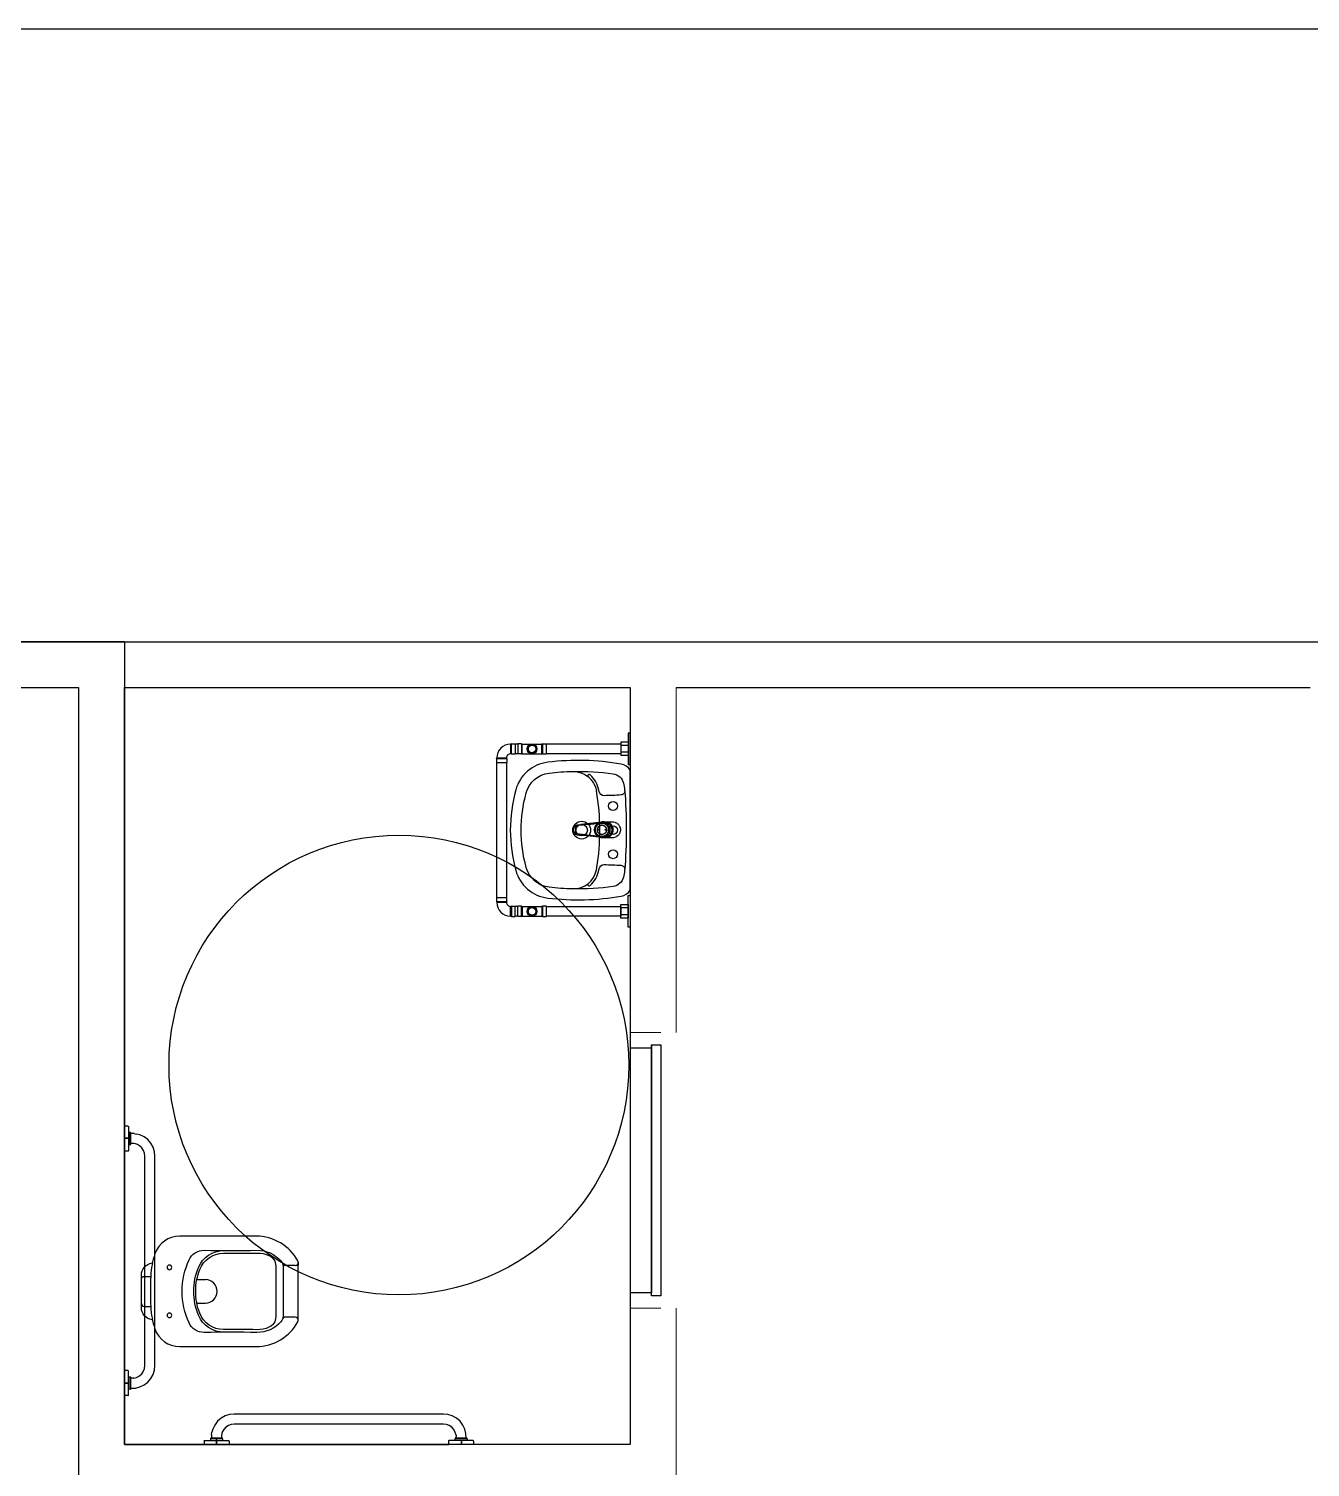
# Model space of a CAD drawing. Header units: inches. Extents: x -55 to 600, y -103 to 167.
# Drawn here: x 294.973 to 299.155, y 13.678 to 18.371 of the extents above; entities that cross this region are included whole.
import ezdxf

# ---------------------------------------------------------------- set-up
doc = ezdxf.new("R2010")
doc.units = ezdxf.units.IN
doc.header["$MEASUREMENT"] = 0
doc.linetypes.add('CONTINU', pattern=[0])
doc.layers.add('01', color=7, linetype='Continuous')

msp = doc.modelspace()

# ---------------------------------------------------------------- linework, layer by layer
for p, q in [((266.9784, 18.3714), (341.9784, 18.3714)), ((289.5756, 16.3714), (336.4784, 16.3714)), ((290.9263, 16.3714), (295.2856, 16.3714)), ((295.2856, 16.3714), (290.9263, 16.3714)), ((295.2856, 16.3714), (295.2856, 13.7514)), ((295.1356, 16.2214), (295.1356, 10.9814)), ((295.2856, 16.2214), (295.2856, 13.7514))]:
    msp.add_line(p, q)
at = {"color": 0}
for p, q in [((296.9356, 16.0729), (296.9296, 16.0729)), ((296.9296, 16.0729), (296.9296, 15.9699)), ((296.5484, 16.038), (296.5459, 16.0373)), ((296.5459, 16.0373), (296.5459, 16.0056)), ((296.5484, 16.0049), (296.5484, 16.038)), ((296.5484, 16.038), (296.5604, 16.038)), ((296.5604, 16.038), (296.5604, 16.0049)), ((296.5694, 16.0373), (296.5604, 16.0373)), ((296.5814, 16.038), (296.5694, 16.038)), ((296.5694, 16.038), (296.5694, 16.0049)), ((296.5814, 16.038), (296.5814, 16.0049)), ((296.5814, 16.038), (296.584, 16.0373)), ((296.584, 16.0055), (296.584, 16.0373)), ((296.584, 16.0373), (296.6479, 16.0373)), ((296.6504, 16.038), (296.6479, 16.0373)), ((296.6479, 16.0055), (296.6479, 16.0373)), ((296.6504, 16.038), (296.6624, 16.038)), ((296.6504, 16.038), (296.6504, 16.0049)), ((296.6624, 16.0049), (296.6624, 16.038)), ((296.9056, 16.0373), (296.6624, 16.0373)), ((296.9296, 16.0433), (296.9056, 16.0433)), ((296.9056, 16.0433), (296.9056, 15.9995)), ((296.9296, 16.0324), (296.9056, 16.0324)), ((296.9296, 16.0105), (296.9056, 16.0105)), ((296.4999, 15.9894), (296.5006, 15.992)), ((296.533, 15.9894), (296.4999, 15.9894)), ((296.4999, 15.9894), (296.4999, 15.9774)), ((296.4999, 15.9774), (296.533, 15.9774)), ((296.5006, 15.992), (296.5323, 15.992)), ((296.533, 15.9894), (296.5323, 15.992)), ((296.533, 15.9894), (296.533, 15.9774)), ((296.5484, 16.0049), (296.5459, 16.0056)), ((296.5484, 16.0049), (296.5604, 16.0049)), ((296.5694, 16.0055), (296.5604, 16.0055)), ((296.5814, 16.0049), (296.5694, 16.0049)), ((296.5814, 16.0049), (296.584, 16.0055)), ((296.584, 16.0055), (296.6479, 16.0055)), ((296.6504, 16.0049), (296.6479, 16.0055)), ((296.6504, 16.0049), (296.6624, 16.0049)), ((296.9056, 16.0055), (296.6624, 16.0055)), ((296.9296, 15.9995), (296.9056, 15.9995)), ((296.9356, 15.9699), (296.9296, 15.9699)), ((296.4999, 15.5234), (296.5006, 15.5209)), ((296.5006, 15.5209), (296.5323, 15.5209)), ((296.533, 15.5234), (296.5323, 15.5209)), ((296.5484, 15.508), (296.5459, 15.5073)), ((296.5459, 15.4755), (296.5459, 15.5073)), ((296.5484, 15.508), (296.5484, 15.4749)), ((296.5484, 15.508), (296.5604, 15.508)), ((296.5604, 15.4749), (296.5604, 15.508)), ((296.5694, 15.5073), (296.5604, 15.5073)), ((296.5694, 15.4749), (296.5694, 15.508)), ((296.5814, 15.508), (296.5694, 15.508)), ((296.5814, 15.508), (296.584, 15.5073)), ((296.5814, 15.4749), (296.5814, 15.508)), ((296.584, 15.5073), (296.6479, 15.5073)), ((296.584, 15.5073), (296.584, 15.4755)), ((296.6504, 15.508), (296.6479, 15.5073)), ((296.6479, 15.5073), (296.6479, 15.4755)), ((296.6504, 15.4749), (296.6504, 15.508)), ((296.9296, 15.5024), (296.9056, 15.5024)), ((296.5484, 15.4749), (296.5459, 15.4755)), ((296.5484, 15.4749), (296.5604, 15.4749)), ((296.5694, 15.4755), (296.5604, 15.4755)), ((296.5814, 15.4749), (296.5694, 15.4749)), ((296.5814, 15.4749), (296.584, 15.4755)), ((296.584, 15.4755), (296.6479, 15.4755)), ((296.6504, 15.4749), (296.6479, 15.4755)), ((296.9296, 15.4805), (296.9056, 15.4805))]:
    msp.add_line(p, q, dxfattribs=at)
at = {"ltscale": 3}
msp.add_line((296.9356, 15.9699), (296.9356, 16.0729), dxfattribs=at)
for points in [[(289.5756, 16.3714), (336.4784, 16.3714)], [(289.5756, 16.2214), (295.1356, 16.2214)], [(295.2856, 16.2214), (296.9356, 16.2214)], [(297.0856, 16.2214), (299.1552, 16.2214)]]:
    msp.add_lwpolyline(points)
for points in [[(296.5006, 15.9774), (296.5323, 15.9774), (296.5323, 15.5354), (296.5006, 15.5354)], [(296.6504, 15.4749), (296.6624, 15.4749), (296.6624, 15.508), (296.6504, 15.508)], [(296.6624, 15.5073), (296.9056, 15.5073), (296.9056, 15.4755), (296.6624, 15.4755)]]:
    msp.add_lwpolyline(points, close=True, dxfattribs=at)
for points in [[(296.9066, 15.972, 0.072907), (296.6673, 15.9779, 0.3044), (296.5626, 15.8875, 0.067106), (296.5449, 15.7564, 0.067106), (296.5626, 15.6253, 0.3044), (296.6673, 15.5349, 0.072907), (296.9066, 15.5409)], [(296.907, 15.5409, 0.219089), (296.9356, 15.5605), (296.9356, 15.7564), (296.9356, 15.9524, 0.219089), (296.907, 15.972)], [(296.749, 15.9481, -0.375471), (296.8259, 15.8839)], [(296.9182, 15.8846, -0.414698), (296.9068, 15.8713, -0.016843), (296.8511, 15.8689, -0.366077), (296.8346, 15.8826, 0.001782), (296.8337, 15.8873, 0.174065), (296.805, 15.9366, 1.00211), (296.7992, 15.9308)], [(296.827, 15.6347, 0.045632), (296.8367, 15.7564, 0.048033), (296.8259, 15.8845)], [(296.749, 15.5647, 0.368026), (296.8256, 15.627, 0.004431), (296.8277, 15.6387)], [(296.7992, 15.5821, 1.00211), (296.805, 15.5762, 0.174065), (296.8337, 15.6255, 0.001782), (296.8346, 15.6303, -0.366077), (296.8511, 15.6439, -0.016844), (296.9068, 15.6416, -0.414698), (296.9182, 15.6282)]]:
    msp.add_lwpolyline(points, format="xyb")
for points in [[(296.9232, 15.7564, -0.019965), (296.9179, 15.6244, -0.043001), (296.9144, 15.6034, -0.302465), (296.8802, 15.5727, -0.041693), (296.749, 15.5647, -0.024671), (296.6713, 15.5703, -0.304374), (296.5966, 15.6348, -0.067046), (296.5803, 15.7564, -0.067046), (296.5966, 15.8781, -0.304374), (296.6713, 15.9425, -0.02467), (296.749, 15.9481, -0.041693), (296.8802, 15.9401, -0.302465), (296.9144, 15.9095, -0.043001), (296.9179, 15.8885, -0.019965)], [(296.8944, 15.8351, -1), (296.8655, 15.8351, -1)], [(296.8066, 15.7564, -1), (296.7487, 15.7564, -1)], [(296.7963, 15.7564, -1), (296.759, 15.7564, -1)], [(296.8944, 15.7564, -1), (296.8655, 15.7564, -1)], [(296.8944, 15.6778, -1), (296.8655, 15.6778, -1)]]:
    msp.add_lwpolyline(points, format="xyb", close=True)
at = {"linetype": 'CONTINU'}
for points in [[(296.7514, 15.7512), (296.7512, 15.7521), (296.751, 15.753), (296.751, 15.7538), (296.7509, 15.7547), (296.7509, 15.7556), (296.7509, 15.7565), (296.7509, 15.7575), (296.7509, 15.7584), (296.7509, 15.7594), (296.7509, 15.7603), (296.751, 15.7612), (296.751, 15.762), (296.7512, 15.7629), (296.7514, 15.7638), (296.7516, 15.7646), (296.7518, 15.7652), (296.7519, 15.7655), (296.7522, 15.7662), (296.7523, 15.7663), (296.7527, 15.7671), (296.7532, 15.7678), (296.7535, 15.7682), (296.7537, 15.7685), (296.754, 15.7688), (296.7543, 15.7691), (296.7549, 15.7697), (296.7556, 15.7703), (296.756, 15.7706), (296.7562, 15.7708), (296.7564, 15.7709), (296.7569, 15.7712), (296.7576, 15.7716), (296.7583, 15.772), (296.7591, 15.7724)], [(296.7599, 15.7727), (296.7607, 15.7729), (296.7616, 15.7732), (296.7624, 15.7733), (296.7632, 15.7734), (296.765, 15.7736), (296.7668, 15.7737), (296.7686, 15.7739), (296.7704, 15.774), (296.7728, 15.7743), (296.7752, 15.7745)], [(296.7844, 15.7737), (296.7803, 15.7732), (296.7786, 15.773), (296.7766, 15.7728), (296.7747, 15.7726), (296.7727, 15.7724), (296.7708, 15.7722), (296.7688, 15.772), (296.7669, 15.7718), (296.7662, 15.7717), (296.7656, 15.7716), (296.7651, 15.7715), (296.7646, 15.7714)], [(296.8264, 15.7801), (296.825, 15.7799), (296.8237, 15.7798), (296.823, 15.7797), (296.8215, 15.7795), (296.82, 15.7793), (296.8156, 15.7788), (296.8111, 15.7783), (296.8066, 15.7778), (296.8044, 15.7776), (296.8021, 15.7773), (296.7999, 15.7771), (296.7977, 15.7768), (296.7932, 15.7763), (296.7894, 15.7759), (296.787, 15.7756), (296.7847, 15.7754), (296.7823, 15.7752), (296.78, 15.7749)], [(296.8035, 15.7759), (296.8072, 15.7764), (296.8103, 15.7767), (296.8172, 15.7775), (296.8206, 15.7779), (296.8213, 15.7779), (296.822, 15.778)], [(296.8305, 15.7786), (296.8261, 15.7781), (296.8256, 15.7781), (296.825, 15.7781), (296.8244, 15.778), (296.8238, 15.778), (296.8232, 15.778), (296.8226, 15.778)], [(296.8445, 15.7421), (296.8445, 15.7422), (296.8437, 15.7422), (296.8416, 15.7424), (296.8408, 15.7425), (296.8396, 15.7428), (296.8381, 15.7434), (296.8378, 15.7435), (296.836, 15.7445), (296.8355, 15.7448), (296.8344, 15.7456), (296.8333, 15.7467), (296.833, 15.747), (296.8318, 15.7485), (296.8315, 15.749), (296.8308, 15.7501), (296.8301, 15.7516), (296.83, 15.7519), (296.8294, 15.7537), (296.8293, 15.7545), (296.8291, 15.7556), (296.829, 15.7575), (296.8291, 15.7596), (296.8293, 15.7605), (296.8296, 15.7617), (296.8301, 15.7633), (296.8302, 15.7636), (296.8311, 15.7654), (296.8315, 15.766), (296.8323, 15.7671), (296.8333, 15.7683), (296.8336, 15.7686), (296.835, 15.7698), (296.8355, 15.7702), (296.8366, 15.7709), (296.8381, 15.7716), (296.8383, 15.7717), (296.8401, 15.7723), (296.8408, 15.7724), (296.8418, 15.7726), (296.8437, 15.7727)], [(296.8437, 15.7727), (296.8445, 15.7727), (296.8445, 15.7728)], [(296.8437, 15.7727), (296.8457, 15.7726), (296.8465, 15.7724), (296.8477, 15.7722), (296.8493, 15.7716), (296.8496, 15.7715), (296.8513, 15.7705), (296.8518, 15.7702), (296.8529, 15.7693), (296.854, 15.7683), (296.8543, 15.768), (296.8555, 15.7665), (296.8559, 15.766), (296.8565, 15.7648), (296.8572, 15.7633), (296.8573, 15.7631), (296.8579, 15.7612), (296.8581, 15.7605), (296.8582, 15.7594), (296.8583, 15.7575), (296.8582, 15.7553), (296.8581, 15.7545), (296.8578, 15.7533), (296.8572, 15.7516), (296.8571, 15.7513), (296.8562, 15.7495), (296.8559, 15.749), (296.8551, 15.7479), (296.854, 15.7467), (296.8538, 15.7464), (296.8523, 15.7451), (296.8518, 15.7448), (296.8507, 15.7441), (296.8493, 15.7434), (296.849, 15.7433), (296.8473, 15.7427), (296.8465, 15.7425), (296.8455, 15.7423), (296.8437, 15.7422)], [(296.8511, 15.7834), (296.8449, 15.7834)], [(296.8471, 15.7833), (296.876, 15.7833), (296.8814, 15.7832), (296.8819, 15.7832), (296.8867, 15.782), (296.8871, 15.7819), (296.8913, 15.7799), (296.8915, 15.7798), (296.8948, 15.7775), (296.8958, 15.7766), (296.8976, 15.7748), (296.8993, 15.7727), (296.8997, 15.772), (296.9014, 15.7692), (296.9019, 15.768), (296.9026, 15.7663), (296.9035, 15.7634), (296.9036, 15.7629), (296.904, 15.7604), (296.9042, 15.7575), (296.904, 15.7545), (296.9036, 15.752), (296.9035, 15.7516), (296.9026, 15.7486), (296.9019, 15.7469), (296.9014, 15.7458), (296.8997, 15.7429), (296.8993, 15.7423), (296.8976, 15.7402), (296.8958, 15.7384), (296.8948, 15.7375), (296.8915, 15.7352), (296.8913, 15.7351), (296.8871, 15.7331), (296.8867, 15.733), (296.8819, 15.7318), (296.8814, 15.7317), (296.876, 15.7316), (296.8471, 15.7316)], [(296.8536, 15.7833), (296.8534, 15.7833), (296.8539, 15.7833), (296.8555, 15.7834), (296.857, 15.7834), (296.8584, 15.7833), (296.859, 15.7832), (296.8601, 15.783), (296.8616, 15.7827), (296.8628, 15.7824), (296.8631, 15.7823), (296.8638, 15.782), (296.8644, 15.7818), (296.8658, 15.7812), (296.8668, 15.7806), (296.867, 15.7806), (296.8681, 15.7799), (296.8683, 15.7798), (296.8691, 15.7792), (296.8705, 15.7781), (296.8712, 15.7775), (296.8722, 15.7766), (296.873, 15.7757), (296.8737, 15.775), (296.8746, 15.7739), (296.8755, 15.7727), (296.8759, 15.7719), (296.8764, 15.7712), (296.8771, 15.7699), (296.8779, 15.768), (296.878, 15.7679), (296.8783, 15.7669), (296.8787, 15.7658), (296.8793, 15.7638), (296.8795, 15.7629), (296.8796, 15.7623), (296.8797, 15.7617), (296.8799, 15.7596), (296.88, 15.7575), (296.8799, 15.7554), (296.8797, 15.7533), (296.8796, 15.7526), (296.8795, 15.752), (296.8793, 15.7512), (296.8787, 15.7491), (296.8783, 15.748), (296.878, 15.7471), (296.8779, 15.7469), (296.8771, 15.745), (296.8764, 15.7438), (296.8759, 15.743), (296.8755, 15.7423), (296.8746, 15.7411), (296.8737, 15.74), (296.873, 15.7392), (296.8722, 15.7384), (296.8712, 15.7374), (296.8705, 15.7368), (296.8691, 15.7358), (296.8683, 15.7352), (296.8681, 15.7351), (296.867, 15.7344), (296.8668, 15.7343), (296.8658, 15.7338), (296.8644, 15.7332), (296.8638, 15.733), (296.8631, 15.7327), (296.8628, 15.7326), (296.8616, 15.7323), (296.8601, 15.7319), (296.859, 15.7317), (296.8584, 15.7317), (296.857, 15.7316), (296.8555, 15.7316), (296.8539, 15.7316), (296.8536, 15.7317), (296.8536, 15.7317)], [(296.8682, 15.7385), (296.8683, 15.7386), (296.8686, 15.7388), (296.8709, 15.7409), (296.8709, 15.741), (296.8728, 15.7431), (296.8732, 15.7438), (296.8737, 15.7445), (296.8743, 15.7454), (296.8751, 15.7469), (296.8755, 15.7478), (296.8758, 15.7485), (296.8764, 15.7501), (296.8764, 15.7503), (296.877, 15.7525), (296.8771, 15.7529), (296.8772, 15.7538), (296.8774, 15.755), (296.8775, 15.7575), (296.8774, 15.76), (296.8772, 15.7611), (296.8771, 15.762), (296.877, 15.7624), (296.8764, 15.7647), (296.8764, 15.7648), (296.8758, 15.7664), (296.8755, 15.7672), (296.8751, 15.7681), (296.8743, 15.7695), (296.8737, 15.7704), (296.8732, 15.7712), (296.8728, 15.7718), (296.8709, 15.774), (296.8709, 15.7741), (296.8686, 15.7761), (296.8683, 15.7764), (296.8682, 15.7764)], [(296.751, 15.7537), (296.751, 15.7541), (296.7509, 15.7546), (296.7509, 15.7552), (296.7509, 15.756), (296.7509, 15.7566), (296.7509, 15.7575), (296.7509, 15.759), (296.7509, 15.7597), (296.7509, 15.7603), (296.751, 15.7608), (296.751, 15.7612)], [(296.7511, 15.762), (296.7511, 15.7623), (296.7511, 15.7626), (296.7512, 15.7629), (296.7514, 15.7638)], [(296.7511, 15.753), (296.7511, 15.7527), (296.7511, 15.7524), (296.7512, 15.7521), (296.7514, 15.7512), (296.7516, 15.7503), (296.7518, 15.7498), (296.7519, 15.7495), (296.7522, 15.7488), (296.7523, 15.7487), (296.7527, 15.7479), (296.7532, 15.7472), (296.7535, 15.7468), (296.7537, 15.7465), (296.754, 15.7461), (296.7543, 15.7458), (296.7549, 15.7452), (296.7556, 15.7446), (296.756, 15.7444), (296.7562, 15.7442), (296.7564, 15.744), (296.7569, 15.7437), (296.7576, 15.7433), (296.7583, 15.7429), (296.7591, 15.7426)], [(296.757, 15.7638), (296.7568, 15.7633), (296.7568, 15.763), (296.7567, 15.7628), (296.7566, 15.7623), (296.7565, 15.7618), (296.7565, 15.7612), (296.7565, 15.7609), (296.7564, 15.7605), (296.7564, 15.7601), (296.7564, 15.7597), (296.7564, 15.7594), (296.7565, 15.7582), (296.7565, 15.7575), (296.7565, 15.7571), (296.7564, 15.7562), (296.7564, 15.7556), (296.7564, 15.7552), (296.7564, 15.7549), (296.7564, 15.7545), (296.7565, 15.754), (296.7565, 15.7537), (296.7565, 15.7532), (296.7566, 15.7527), (296.7567, 15.7522), (296.7568, 15.7519), (296.7568, 15.7517), (296.757, 15.7511)], [(296.7576, 15.7653), (296.7579, 15.7659), (296.7581, 15.7664), (296.7584, 15.7668), (296.7587, 15.7672), (296.759, 15.7676), (296.7592, 15.7678), (296.7593, 15.768), (296.7597, 15.7683), (296.7598, 15.7685), (296.76, 15.7687), (296.7605, 15.7691), (296.7609, 15.7695), (296.7614, 15.7698), (296.7618, 15.7701), (296.7619, 15.7702), (296.7623, 15.7704), (296.7627, 15.7706), (296.7631, 15.7708), (296.7636, 15.771)], [(296.7636, 15.7439), (296.7631, 15.7441), (296.7627, 15.7443), (296.7623, 15.7446), (296.7619, 15.7448), (296.7618, 15.7448), (296.7614, 15.7451), (296.7609, 15.7455), (296.7605, 15.7458), (296.76, 15.7462), (296.7598, 15.7465), (296.7597, 15.7466), (296.7593, 15.747), (296.7592, 15.7472), (296.759, 15.7474), (296.7587, 15.7478), (296.7584, 15.7482), (296.7581, 15.7486), (296.7579, 15.7491), (296.7576, 15.7496)], [(296.7599, 15.7423), (296.7607, 15.742), (296.7616, 15.7418), (296.7624, 15.7417), (296.7632, 15.7416), (296.765, 15.7414), (296.7668, 15.7412), (296.7686, 15.7411), (296.7704, 15.7409), (296.7728, 15.7407)], [(296.7863, 15.741), (296.7825, 15.7415), (296.7803, 15.7417), (296.7786, 15.7419), (296.7766, 15.7422), (296.7747, 15.7424), (296.7727, 15.7426), (296.7708, 15.7428), (296.7688, 15.743), (296.7669, 15.7432), (296.7662, 15.7432), (296.7656, 15.7433), (296.7651, 15.7435), (296.7646, 15.7436)], [(296.8264, 15.7349), (296.825, 15.735), (296.8237, 15.7352), (296.823, 15.7353), (296.8215, 15.7355), (296.82, 15.7356), (296.8156, 15.7361), (296.8111, 15.7366), (296.8066, 15.7371), (296.8044, 15.7374), (296.8021, 15.7376), (296.7999, 15.7379), (296.7977, 15.7382), (296.7932, 15.7387), (296.7894, 15.7391), (296.787, 15.7393), (296.7847, 15.7396), (296.7823, 15.7398), (296.78, 15.74)], [(296.822, 15.737), (296.8213, 15.737), (296.8206, 15.737), (296.8172, 15.7374), (296.8137, 15.7378), (296.8072, 15.7386), (296.8035, 15.739)], [(296.8226, 15.737), (296.8235, 15.737), (296.8243, 15.7369), (296.8244, 15.7369), (296.825, 15.7369), (296.8256, 15.7369), (296.8261, 15.7369), (296.8305, 15.7363)], [(296.8246, 15.7424), (296.8246, 15.7424)], [(296.8272, 15.7393), (296.8271, 15.7391)], [(296.832, 15.7591), (296.8322, 15.7591), (296.8324, 15.759), (296.8326, 15.759), (296.8327, 15.7589), (296.8329, 15.7588), (296.8331, 15.7586), (296.8332, 15.7584), (296.8333, 15.7582), (296.8334, 15.7581), (296.8334, 15.758), (296.8335, 15.7577), (296.8335, 15.7575), (296.8335, 15.7572), (296.8334, 15.757), (296.8334, 15.7569), (296.8333, 15.7567), (296.8332, 15.7565), (296.8331, 15.7564), (296.8329, 15.7562), (296.8327, 15.7561), (296.8326, 15.756), (296.8324, 15.756), (296.8322, 15.7559), (296.832, 15.7559), (296.8317, 15.7559), (296.8315, 15.756), (296.8314, 15.756), (296.8313, 15.7561), (296.8311, 15.7562), (296.8309, 15.7564), (296.8307, 15.7565), (296.8306, 15.7567), (296.8305, 15.7569), (296.8305, 15.757), (296.8305, 15.7572), (296.8304, 15.7575), (296.8305, 15.7577), (296.8305, 15.758), (296.8305, 15.7581), (296.8306, 15.7582), (296.8307, 15.7584), (296.8309, 15.7586), (296.8311, 15.7588), (296.8313, 15.7589)], [(296.8314, 15.759), (296.8315, 15.759), (296.8317, 15.7591)], [(296.8511, 15.7315), (296.8449, 15.7315)], [(296.8539, 15.7581), (296.854, 15.7582), (296.8541, 15.7584), (296.8543, 15.7586), (296.8545, 15.7588), (296.8547, 15.7589), (296.8548, 15.759), (296.8549, 15.759), (296.8551, 15.7591), (296.8554, 15.7591), (296.8556, 15.7591), (296.8558, 15.759), (296.856, 15.759), (296.8561, 15.7589), (296.8563, 15.7588), (296.8564, 15.7586), (296.8566, 15.7584), (296.8567, 15.7582), (296.8568, 15.7581), (296.8568, 15.758), (296.8569, 15.7577), (296.8569, 15.7575), (296.8569, 15.7572), (296.8568, 15.757), (296.8568, 15.7569), (296.8567, 15.7567), (296.8566, 15.7565), (296.8564, 15.7564), (296.8563, 15.7562), (296.8561, 15.7561), (296.856, 15.756), (296.8558, 15.756), (296.8556, 15.7559), (296.8554, 15.7559), (296.8551, 15.7559), (296.8549, 15.756), (296.8548, 15.756), (296.8547, 15.7561), (296.8545, 15.7562), (296.8543, 15.7564), (296.8541, 15.7565), (296.854, 15.7567), (296.8539, 15.7569), (296.8539, 15.757), (296.8538, 15.7572), (296.8538, 15.7575), (296.8538, 15.7577), (296.8539, 15.758)], [(295.2856, 14.7904), (295.2856, 14.7091)], [(295.2967, 14.7904), (295.2856, 14.7904)], [(295.2967, 14.7904), (295.2978, 14.7901)], [(295.2978, 14.7901), (295.2985, 14.7894)], [(295.2985, 14.7894), (295.2988, 14.7883)], [(295.2988, 14.7883), (295.2988, 14.7513)], [(295.2988, 14.7513), (295.2856, 14.7513)], [(295.2988, 14.7498), (295.2856, 14.7498)], [(295.2886, 14.7513), (295.2886, 14.7498)], [(295.3046, 14.7698), (295.2988, 14.7698)], [(295.2988, 14.7498), (295.2988, 14.7112)], [(295.3046, 14.73), (295.3046, 14.7698)], [(295.3057, 14.7695), (295.3046, 14.7698)], [(295.3064, 14.7688), (295.3057, 14.7695)], [(295.3067, 14.7678), (295.3064, 14.7688)], [(295.3067, 14.732), (295.3067, 14.7678)], [(295.3175, 14.766), (295.3067, 14.7664)], [(295.3357, 14.7625), (295.326, 14.7648)], [(295.3495, 14.756), (295.3357, 14.7625)], [(295.3619, 14.7465), (295.3495, 14.756)], [(295.372, 14.7347), (295.3619, 14.7465)], [(295.2967, 14.7091), (295.2856, 14.7091)], [(295.2978, 14.7094), (295.2967, 14.7091)], [(295.2985, 14.7102), (295.2978, 14.7094)], [(295.2988, 14.7112), (295.2985, 14.7102)], [(295.3046, 14.73), (295.2988, 14.73)], [(295.3046, 14.73), (295.3057, 14.7303)], [(295.3057, 14.7303), (295.3064, 14.731)], [(295.3064, 14.731), (295.3067, 14.732)], [(295.3159, 14.7335), (295.3067, 14.7334)], [(295.3422, 14.7195), (295.3344, 14.7265)], [(295.3478, 14.711), (295.3422, 14.7195)], [(295.3511, 14.702), (295.3478, 14.711)], [(295.3521, 14.6928), (295.3511, 14.702)], [(295.3521, 14.0091), (295.3521, 14.6928)], [(295.3793, 14.7214), (295.372, 14.7347)], [(295.3837, 14.7072), (295.3793, 14.7214)], [(295.3851, 14.6928), (295.3837, 14.7072)], [(295.3851, 14.0091), (295.3851, 14.6928)], [(295.2856, 13.9115), (295.2856, 13.9927)], [(295.2967, 13.9927), (295.2856, 13.9927)], [(295.2978, 13.9925), (295.2967, 13.9927)], [(295.2985, 13.9917), (295.2978, 13.9925)], [(295.2988, 13.9907), (295.2985, 13.9917)], [(295.2988, 13.9521), (295.2988, 13.9907)], [(295.3422, 13.9824), (295.3478, 13.9909)], [(295.3478, 13.9909), (295.3511, 13.9999)], [(295.3511, 13.9999), (295.3521, 14.0091)], [(295.3793, 13.9805), (295.3837, 13.9947)], [(295.3837, 13.9947), (295.3851, 14.0091)], [(295.2988, 13.9521), (295.2856, 13.9521)], [(295.2988, 13.9506), (295.2856, 13.9506)], [(295.2886, 13.9506), (295.2886, 13.9521)], [(295.3046, 13.9719), (295.2988, 13.9719)], [(295.2988, 13.9135), (295.2988, 13.9506)], [(295.3046, 13.9321), (295.3046, 13.9719)], [(295.3057, 13.9716), (295.3046, 13.9719)], [(295.3064, 13.9709), (295.3057, 13.9716)], [(295.3067, 13.9699), (295.3064, 13.9709)], [(295.3067, 13.9341), (295.3067, 13.9699)], [(295.3159, 13.9684), (295.3067, 13.9685)], [(295.3159, 13.9684), (295.3253, 13.9707)], [(295.3253, 13.9707), (295.3344, 13.9754)], [(295.3344, 13.9754), (295.3422, 13.9824)], [(295.3357, 13.9394), (295.3495, 13.9459)], [(295.3495, 13.9459), (295.3619, 13.9554)], [(295.3619, 13.9554), (295.372, 13.9671)], [(295.372, 13.9671), (295.3793, 13.9805)], [(295.2967, 13.9115), (295.2856, 13.9115)], [(295.2967, 13.9115), (295.2978, 13.9118)], [(295.2978, 13.9118), (295.2985, 13.9125)], [(295.2985, 13.9125), (295.2988, 13.9135)], [(295.3046, 13.9321), (295.2988, 13.9321)], [(295.3046, 13.9321), (295.3057, 13.9324)], [(295.3057, 13.9324), (295.3064, 13.9331)], [(295.3064, 13.9331), (295.3067, 13.9341)], [(295.3067, 13.9355), (295.3212, 13.936)], [(295.3212, 13.936), (295.3357, 13.9394)], [(295.6289, 13.8495), (295.6147, 13.8452)], [(295.6433, 13.851), (295.6289, 13.8495)], [(296.327, 13.851), (295.6433, 13.851)], [(296.3414, 13.8495), (296.327, 13.851)], [(296.3556, 13.8452), (296.3414, 13.8495)], [(295.5736, 13.8015), (295.5713, 13.7919)], [(295.5801, 13.8153), (295.5736, 13.8015)], [(295.5896, 13.8277), (295.5801, 13.8153)], [(295.6013, 13.8378), (295.5896, 13.8277)], [(295.6147, 13.8452), (295.6013, 13.8378)], [(295.6166, 13.808), (295.6096, 13.8002)], [(295.6251, 13.8136), (295.6166, 13.808)], [(295.6341, 13.8169), (295.6251, 13.8136)], [(295.6433, 13.818), (295.6341, 13.8169)], [(296.327, 13.818), (295.6433, 13.818)], [(296.3362, 13.8169), (296.327, 13.818)], [(296.3452, 13.8136), (296.3362, 13.8169)], [(296.3537, 13.808), (296.3452, 13.8136)], [(296.3607, 13.8002), (296.3537, 13.808)], [(296.3689, 13.8378), (296.3556, 13.8452)], [(296.3654, 13.7912), (296.3607, 13.8002)], [(296.3807, 13.8277), (296.3689, 13.8378)], [(296.3902, 13.8153), (296.3807, 13.8277)], [(296.3967, 13.8015), (296.3902, 13.8153)], [(296.4001, 13.7871), (296.3967, 13.8015)], [(295.5457, 13.7626), (295.546, 13.7636)], [(295.5457, 13.7626), (295.5457, 13.7514)], [(295.546, 13.7636), (295.5467, 13.7644)], [(295.5467, 13.7644), (295.5478, 13.7646)], [(295.5478, 13.7646), (295.5848, 13.7646)], [(295.5666, 13.7715), (295.5663, 13.7705)], [(295.6061, 13.7705), (295.5663, 13.7705)], [(295.5663, 13.7705), (295.5663, 13.7646)], [(295.5673, 13.7722), (295.5666, 13.7715)], [(295.5683, 13.7725), (295.5673, 13.7722)], [(295.6041, 13.7725), (295.5683, 13.7725)], [(295.57, 13.7833), (295.5697, 13.7725)], [(295.5848, 13.7705), (295.5848, 13.7514)], [(295.5848, 13.7545), (295.5863, 13.7545)], [(295.5863, 13.7705), (295.5863, 13.7514)], [(295.5863, 13.7646), (295.6249, 13.7646)], [(295.6026, 13.7817), (295.6027, 13.7725)], [(295.6051, 13.7722), (295.6041, 13.7725)], [(295.6058, 13.7715), (295.6051, 13.7722)], [(295.6061, 13.7705), (295.6058, 13.7715)], [(295.6061, 13.7705), (295.6061, 13.7646)], [(295.6249, 13.7646), (295.6259, 13.7644)], [(295.6259, 13.7644), (295.6267, 13.7636)], [(295.6267, 13.7636), (295.627, 13.7626)], [(295.627, 13.7626), (295.627, 13.7514)], [(296.3436, 13.7636), (296.3433, 13.7626)], [(296.3433, 13.7626), (296.3433, 13.7514)], [(296.3444, 13.7644), (296.3436, 13.7636)], [(296.3454, 13.7646), (296.3444, 13.7644)], [(296.384, 13.7646), (296.3454, 13.7646)], [(296.3645, 13.7715), (296.3642, 13.7705)], [(296.404, 13.7705), (296.3642, 13.7705)], [(296.3642, 13.7705), (296.3642, 13.7646)], [(296.3652, 13.7722), (296.3645, 13.7715)], [(296.3662, 13.7725), (296.3652, 13.7722)], [(296.3677, 13.7817), (296.3654, 13.7912)], [(296.402, 13.7725), (296.3662, 13.7725)], [(296.3677, 13.7817), (296.3676, 13.7725)], [(296.384, 13.7646), (296.384, 13.7514)], [(296.3855, 13.7545), (296.384, 13.7545)], [(296.4225, 13.7646), (296.3855, 13.7646)], [(296.3855, 13.7646), (296.3855, 13.7514)], [(296.4006, 13.7725), (296.4001, 13.7871)], [(296.403, 13.7722), (296.402, 13.7725)], [(296.4037, 13.7715), (296.403, 13.7722)], [(296.404, 13.7705), (296.4037, 13.7715)], [(296.404, 13.7705), (296.404, 13.7646)], [(296.4236, 13.7644), (296.4225, 13.7646)], [(296.4243, 13.7636), (296.4236, 13.7644)], [(296.4246, 13.7626), (296.4243, 13.7636)], [(296.4246, 13.7626), (296.4246, 13.7514)], [(295.2856, 13.7514), (296.3433, 13.7514)], [(296.4246, 13.7514), (296.3433, 13.7514)]]:
    msp.add_lwpolyline(points, dxfattribs=at)
at = {"color": 0}
for points in [[(296.9356, 15.4399), (296.9296, 15.4399), (296.9296, 15.5429), (296.9356, 15.5429)], [(296.9056, 15.5133), (296.9296, 15.5133), (296.9296, 15.4695), (296.9056, 15.4695)]]:
    msp.add_lwpolyline(points, close=True, dxfattribs=at)
msp.add_lwpolyline([(296.533, 15.5234), (296.533, 15.5354), (296.4999, 15.5354), (296.4999, 15.5234), (296.533, 15.5234)], dxfattribs=at)
at = {"linetype": 'Continuous'}
for points in [[(295.3175, 14.766), (295.326, 14.7648)], [(295.3217, 14.7326), (295.3159, 14.7335)], [(295.3279, 14.7302), (295.3217, 14.7326)], [(295.3344, 14.7265), (295.3279, 14.7302)], [(295.6096, 13.8002), (295.6059, 13.7938)], [(295.57, 13.7833), (295.5713, 13.7919)], [(295.6035, 13.7876), (295.6026, 13.7817)], [(295.6059, 13.7938), (295.6035, 13.7876)]]:
    msp.add_lwpolyline(points, dxfattribs=at)
at = {"color": 0}
for centre, radius in [((296.6159, 16.0214), 0.0159), ((296.6159, 16.0214), 0.0122), ((296.6159, 15.4914), 0.0159), ((296.6159, 15.4914), 0.0122)]:
    msp.add_circle(centre, radius, dxfattribs=at)
for centre, radius, start, end in [((296.5459, 15.992), 0.0453, 89.998, 180.002), ((296.5459, 15.992), 0.0136, 89.5263, 180), ((296.5459, 15.5209), 0.0453, 179.998, 270.002), ((296.5459, 15.5209), 0.0136, 180, 270.4737)]:
    msp.add_arc(centre, radius, start, end, dxfattribs=at)
at = {"linetype": 'CONTINU'}
for points, degree in [([(296.7591, 15.7724), (296.7594, 15.7725), (296.7596, 15.7726), (296.7599, 15.7727)], 3), ([(296.78, 15.7749), (296.7784, 15.7748), (296.7768, 15.7746), (296.7752, 15.7745)], 3), ([(296.8035, 15.7759), (296.7971, 15.7752), (296.7908, 15.7744), (296.7844, 15.7737)], 3), ([(296.8226, 15.778), (296.8224, 15.778), (296.8222, 15.778), (296.822, 15.778)], 3), ([(296.8225, 15.7575), (296.8225, 15.7648), (296.8254, 15.7715), (296.8303, 15.7767), (296.8368, 15.7796), (296.8438, 15.7796)], 5), ([(296.8227, 15.7693), (296.8253, 15.7746), (296.8293, 15.7789), (296.8341, 15.7819), (296.8395, 15.7834), (296.8449, 15.7834)], 5), ([(296.8246, 15.7726), (296.8246, 15.7726), (296.8246, 15.7726), (296.8246, 15.7726)], 3), ([(296.8346, 15.7811), (296.8319, 15.7808), (296.8291, 15.7804), (296.8264, 15.7801)], 3), ([(296.832, 15.7667), (296.8337, 15.7691), (296.8359, 15.771), (296.8384, 15.7722), (296.8411, 15.7728), (296.8437, 15.7728)], 5), ([(296.8441, 15.7728), (296.8437, 15.7728), (296.8433, 15.7728), (296.8429, 15.7728), (296.8425, 15.7727), (296.8421, 15.7726)], 5), ([(296.8437, 15.7728), (296.8486, 15.7728), (296.8531, 15.7708), (296.8565, 15.7672), (296.8585, 15.7625), (296.8585, 15.7575)], 5), ([(296.8438, 15.7796), (296.8508, 15.7796), (296.8573, 15.7767), (296.8623, 15.7715), (296.8651, 15.7648), (296.8651, 15.7575)], 5), ([(296.8449, 15.7834), (296.8531, 15.7834), (296.8607, 15.7799), (296.8665, 15.7739), (296.8699, 15.766), (296.8699, 15.7575)], 5), ([(296.8511, 15.7834), (296.8593, 15.7834), (296.8669, 15.7799), (296.8727, 15.7739), (296.8761, 15.766), (296.8761, 15.7575)], 5), ([(296.8772, 15.7575), (296.8772, 15.7614), (296.8764, 15.7652), (296.8749, 15.7687), (296.8728, 15.7718), (296.8702, 15.7743)], 5), ([(296.8707, 15.7736), (296.8759, 15.7682), (296.8786, 15.7609), (296.8784, 15.7531), (296.8754, 15.7463), (296.8707, 15.7413)], 5), ([(296.8714, 15.7726), (296.8758, 15.7674), (296.8781, 15.7608), (296.878, 15.754), (296.8757, 15.7475), (296.8714, 15.7424)], 5), ([(296.7511, 15.762), (296.751, 15.7617), (296.751, 15.7615), (296.751, 15.7612)], 3), ([(296.7511, 15.753), (296.751, 15.7532), (296.751, 15.7535), (296.751, 15.7537)], 3), ([(296.7512, 15.7629), (296.7512, 15.7629), (296.7511, 15.7629), (296.7512, 15.7629)], 3), ([(296.7512, 15.7521), (296.7511, 15.7521), (296.7512, 15.7521), (296.7512, 15.7521)], 3), ([(296.7576, 15.7653), (296.7574, 15.7649), (296.7572, 15.7643), (296.757, 15.7638)], 3), ([(296.757, 15.7511), (296.7572, 15.7506), (296.7574, 15.7501), (296.7576, 15.7496)], 3), ([(296.7591, 15.7426), (296.7594, 15.7425), (296.7596, 15.7424), (296.7599, 15.7423)], 3), ([(296.7646, 15.7714), (296.7642, 15.7713), (296.7639, 15.7711), (296.7636, 15.771)], 3), ([(296.7636, 15.7439), (296.7639, 15.7438), (296.7642, 15.7437), (296.7646, 15.7436)], 3), ([(296.78, 15.74), (296.7776, 15.7402), (296.7752, 15.7405), (296.7728, 15.7407)], 3), ([(296.7863, 15.741), (296.7921, 15.7404), (296.7978, 15.7397), (296.8035, 15.739)], 3), ([(296.8199, 15.7575), (296.8199, 15.76), (296.8202, 15.7624), (296.8208, 15.7647), (296.8216, 15.7669), (296.8226, 15.769)], 5), ([(296.8226, 15.7459), (296.8215, 15.7481), (296.8207, 15.7504), (296.8202, 15.7528), (296.8199, 15.7551), (296.8199, 15.7575)], 5), ([(296.822, 15.737), (296.8222, 15.737), (296.8224, 15.737), (296.8226, 15.737)], 3), ([(296.8227, 15.7693), (296.8226, 15.7693), (296.8225, 15.7692), (296.8225, 15.7692), (296.8225, 15.7691), (296.8226, 15.769)], 5), ([(296.8438, 15.7353), (296.8368, 15.7353), (296.8303, 15.7383), (296.8254, 15.7434), (296.8225, 15.7502), (296.8225, 15.7575)], 5), ([(296.8227, 15.7457), (296.8226, 15.7457), (296.8225, 15.7457), (296.8225, 15.7458), (296.8225, 15.7458), (296.8226, 15.7459)], 5), ([(296.8449, 15.7315), (296.8392, 15.7315), (296.8337, 15.7333), (296.829, 15.7364), (296.8252, 15.7407), (296.8227, 15.7457)], 5), ([(296.8346, 15.7339), (296.8319, 15.7342), (296.8291, 15.7345), (296.8264, 15.7349)], 3), ([(296.829, 15.7575), (296.829, 15.758), (296.829, 15.7584), (296.829, 15.7589), (296.8291, 15.7594), (296.8292, 15.7598)], 5), ([(296.829, 15.7577), (296.829, 15.7576), (296.829, 15.7576), (296.829, 15.7576), (296.829, 15.7575), (296.829, 15.7575)], 5), ([(296.8291, 15.7592), (296.8291, 15.7598), (296.8292, 15.7604), (296.8293, 15.7609), (296.8295, 15.7615), (296.8296, 15.762)], 5), ([(296.8295, 15.7533), (296.8294, 15.7538), (296.8293, 15.7543), (296.8292, 15.7549), (296.8291, 15.7554), (296.8291, 15.7559)], 5), ([(296.8437, 15.7421), (296.8396, 15.7421), (296.8357, 15.7436), (296.8325, 15.7463), (296.8303, 15.7499), (296.8294, 15.754)], 5), ([(296.8295, 15.7614), (296.8298, 15.7628), (296.8303, 15.7641), (296.831, 15.7654), (296.8317, 15.7665), (296.8326, 15.7675)], 5), ([(296.842, 15.7423), (296.8424, 15.7423), (296.8428, 15.7422), (296.8433, 15.7422), (296.8437, 15.7421), (296.8441, 15.7421)], 5), ([(296.8585, 15.7575), (296.8585, 15.7524), (296.8565, 15.7478), (296.8531, 15.7442), (296.8486, 15.7421), (296.8437, 15.7421)], 5), ([(296.8651, 15.7575), (296.8651, 15.7502), (296.8623, 15.7434), (296.8573, 15.7383), (296.8508, 15.7353), (296.8438, 15.7353)], 5), ([(296.8699, 15.7575), (296.8699, 15.749), (296.8665, 15.7411), (296.8607, 15.735), (296.8531, 15.7315), (296.8449, 15.7315)], 5), ([(296.8761, 15.7575), (296.8761, 15.749), (296.8727, 15.7411), (296.8669, 15.735), (296.8593, 15.7315), (296.8511, 15.7315)], 5), ([(296.8772, 15.7575), (296.8772, 15.7535), (296.8764, 15.7497), (296.8749, 15.7463), (296.8728, 15.7432), (296.8702, 15.7407)], 5), ([(296.8759, 15.7652), (296.8757, 15.7659), (296.8754, 15.7666), (296.8751, 15.7673), (296.8747, 15.7679), (296.8743, 15.7686)], 5), ([(296.8759, 15.7498), (296.8757, 15.749), (296.8754, 15.7484), (296.8751, 15.7477), (296.8747, 15.747), (296.8743, 15.7464)], 5)]:
    msp.add_open_spline(points, degree=degree, dxfattribs=at)
at = {"layer": '01', "lineweight": 0}
for p, q in [((297.0856, 16.3714), (295.1356, 16.3714)), ((296.9356, 16.2214), (295.2856, 16.2214)), ((295.2856, 16.2214), (295.2856, 13.7514)), ((296.9356, 15.0964), (296.9356, 16.2214)), ((297.0856, 15.0964), (297.0856, 16.2214)), ((297.0356, 15.0964), (296.9356, 15.0964)), ((296.9356, 13.7514), (296.9356, 14.1964)), ((296.9356, 14.1964), (297.0356, 14.1964)), ((297.0856, 13.6014), (297.0856, 14.1964)), ((295.2856, 13.7514), (296.9356, 13.7514)), ((295.2856, 13.7514), (296.9356, 13.7514)), ((297.0856, 13.7514), (297.0856, 13.1564))]:
    msp.add_line(p, q, dxfattribs=at)
at = {"layer": '01'}
for p, q in [((295.843, 14.3358), (295.8074, 14.3358)), ((295.853, 14.1573), (295.853, 14.3456)), ((295.853, 14.3456), (295.853, 14.3358))]:
    msp.add_line(p, q, dxfattribs=at)
for points in [[(296.9356, 16.2214), (296.9356, 13.7514), (295.2856, 13.7514), (295.2856, 16.2214)], [(297.0356, 15.0564), (297.0356, 14.2364), (297.0056, 14.2364), (297.0056, 15.0564)]]:
    msp.add_lwpolyline(points, close=True, dxfattribs=at)
msp.add_lwpolyline([(297.0056, 15.0564), (297.0056, 14.2464), (296.9356, 14.2464), (296.9356, 13.7514), (295.2856, 13.7514), (295.2856, 16.2214), (296.9356, 16.2214), (296.9356, 15.0464), (297.0056, 15.0464)], dxfattribs=at)
for points in [[(295.843, 14.3358, 0.407906), (295.853, 14.3456, 0.131537), (295.8518, 14.3506, 0.273863), (295.7154, 14.4314), (295.4657, 14.4314, 0.319419), (295.3851, 14.374, 0.074713), (295.3715, 14.3013, 0.017899), (295.3715, 14.2014, 0.074713), (295.3851, 14.1287, 0.319419), (295.4657, 14.0714), (295.7154, 14.0714, 0.273863), (295.8518, 14.1521, 0.136488), (295.853, 14.1573, 0.402244), (295.843, 14.1669), (295.8074, 14.1669, 0.337727), (295.8023, 14.163)], [(295.6099, 14.118, -0.305538), (295.5273, 14.1732, -0.097448), (295.5119, 14.2514, -0.097448), (295.5273, 14.3295, -0.305538), (295.6099, 14.3847)], [(295.3409, 14.2914, -0.414214), (295.3498, 14.3003), (295.3717, 14.3003)], [(295.3409, 14.2114, 0.414214), (295.3498, 14.2025), (295.3717, 14.2025)]]:
    msp.add_lwpolyline(points, format="xyb", dxfattribs=at)
for points in [[(295.4965, 14.3545, -0.295956), (295.5457, 14.3853, 0.008003), (295.718, 14.3854, -0.219669), (295.7963, 14.3507, -0.1825), (295.8033, 14.3324), (295.8033, 14.1704, -0.1825), (295.7963, 14.152, -0.21967), (295.718, 14.1174, 0.008003), (295.5457, 14.1174, -0.295956), (295.4965, 14.1482, -0.109342), (295.4737, 14.2514, -0.109342)], [(295.5218, 14.2896, -0.042994), (295.5312, 14.3226, -0.312272), (295.6088, 14.3758, 0.00507), (295.7181, 14.3765, -0.107996), (295.7572, 14.3686, -0.297508), (295.7794, 14.3346), (295.7794, 14.1682, -0.297509), (295.7572, 14.1341, -0.107996), (295.7181, 14.1263, 0.00507), (295.6088, 14.1269, -0.312272), (295.5312, 14.1801, -0.091294), (295.5181, 14.2514, -0.048111)], [(295.4248, 14.3296, 1), (295.4399, 14.3296, 1)], [(295.4248, 14.1732, 1), (295.4399, 14.1732, 1)]]:
    msp.add_lwpolyline(points, format="xyb", close=True, dxfattribs=at)
at = {"layer": '01', "ltscale": 0.31}
msp.add_lwpolyline([(295.376, 14.1588, -0.378909), (295.3409, 14.1985), (295.3409, 14.3043, -0.378909), (295.376, 14.344)], format="xyb", dxfattribs=at)
at = {"layer": '01', "ltscale": 0.16334}
msp.add_lwpolyline([(295.5218, 14.2896), (295.5508, 14.2896)], dxfattribs=at)
at = {"layer": '01', "ltscale": 0.157552}
msp.add_lwpolyline([(295.5218, 14.2132), (295.5498, 14.2132, 1), (295.5498, 14.2896)], format="xyb", dxfattribs=at)
at = {"layer": '01', "color": 252}
msp.add_circle((296.1811, 14.9899), 0.75, dxfattribs=at)
at = {"layer": '01'}
msp.add_arc((295.8074, 14.3412), 0.00533, 195.3551, 270, dxfattribs=at)

doc.saveas('drawing.dxf')
